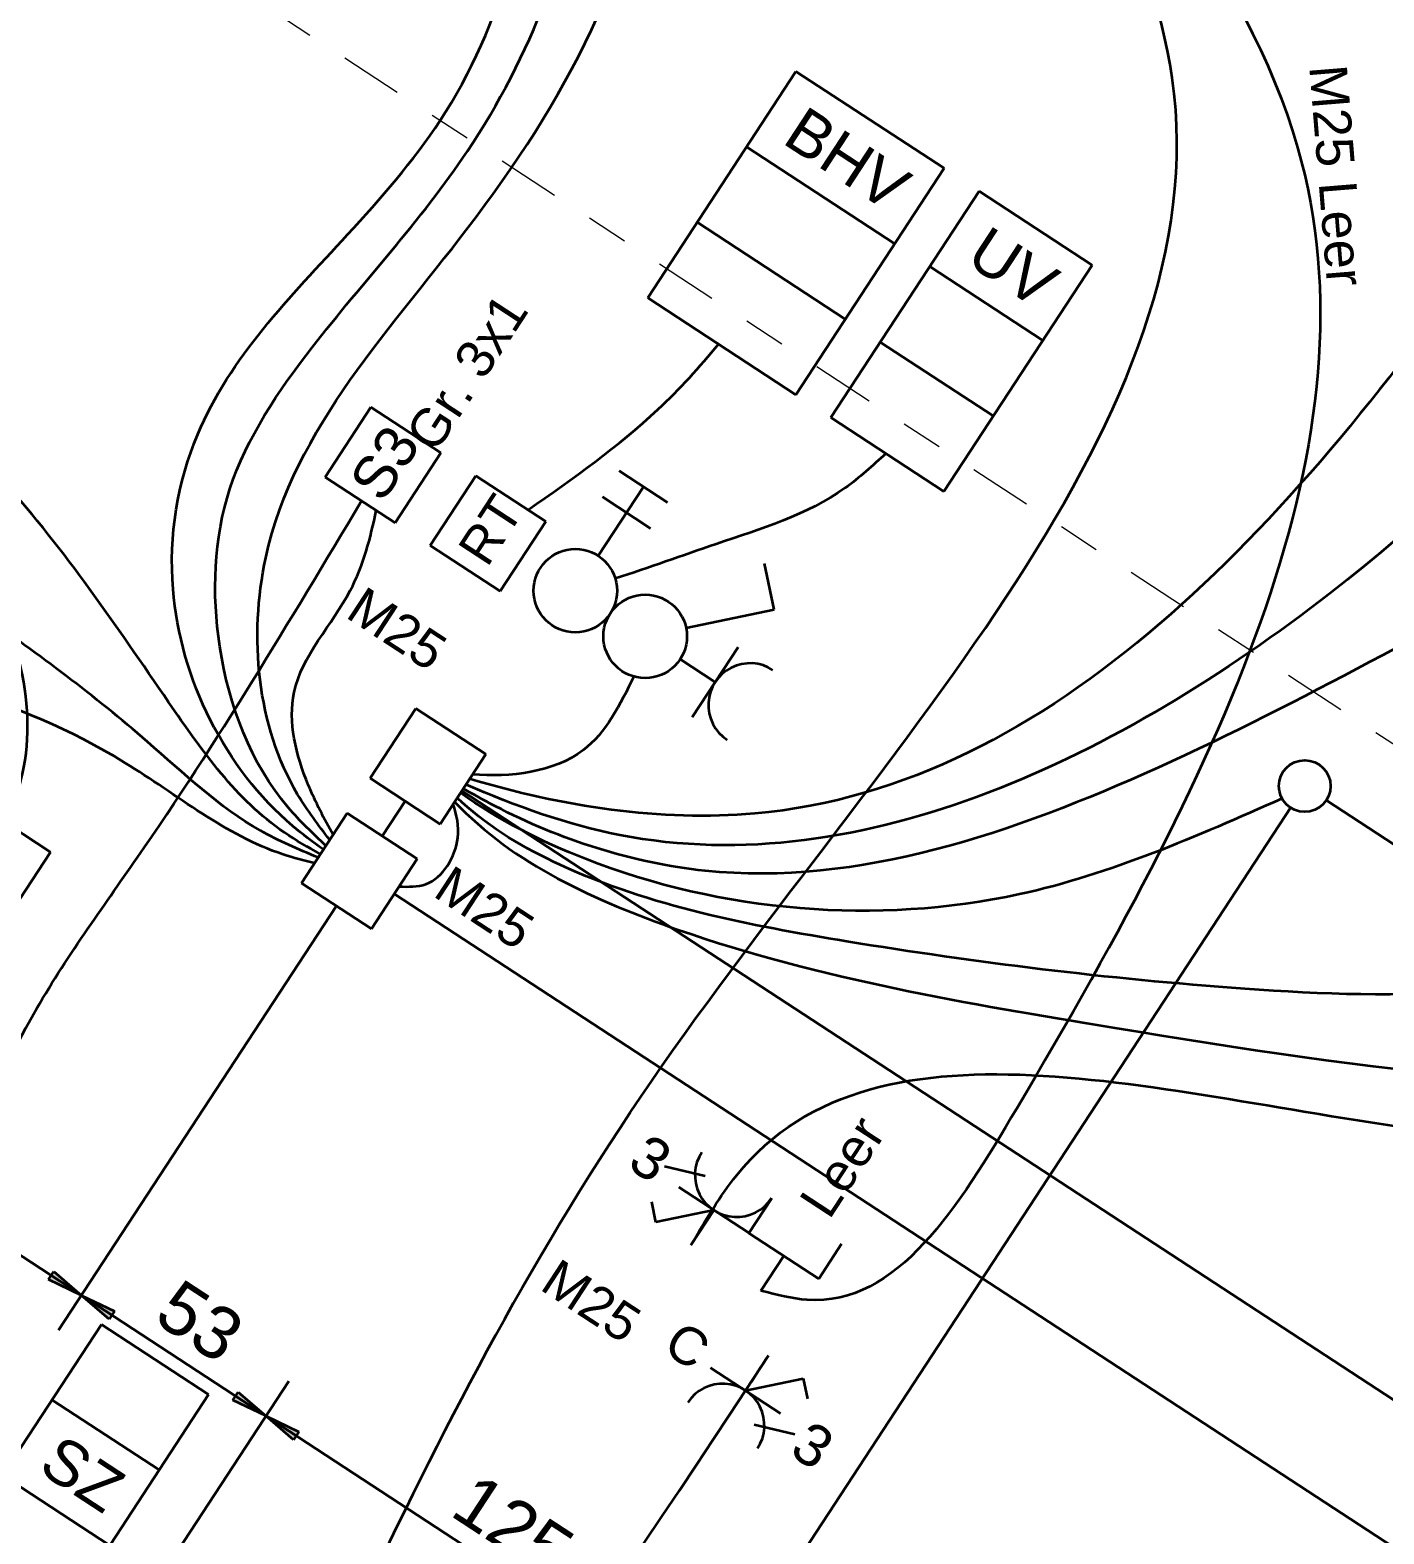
# Model space of a CAD drawing. Header units: metres. Extents: x 2696276 to 2696381, y 1245119 to 1245220.
# Drawn here: x 2696302.89 to 2696306.132, y 1245175.166 to 1245178.768 of the extents above; entities that cross this region are included whole.
import ezdxf
from ezdxf.lldxf.tags import DXFTag

# ---------------------------------------------------------------- set-up
doc = ezdxf.new("R2010")
doc.units = ezdxf.units.M
doc.linetypes.add('000_hbf_Strichpunkt 3_1_1mm Achsen', pattern=[0.25, 0.15, -0.05, 0, -0.05])
for name, color, linetype, lineweight, true_color in [('011_232.51_Lichtinstallationen allgemein', 150, 'Continuous', 35, 0x0080ff), ('011_232.51_Lichtinstallationen allgemein_Bodenltg', 150, 'STRICHLINIE', 35, 0x0080ff), ('011_232.51_Lichtinstallationen allgemein_Deckenltg', 150, 'Continuous', 35, 0x0080ff), ('013_232.61_Kraftinstallationen allgemein_Bodenltg', 1, 'STRICHLINIE', 35, 0xff0000), ('014_232.62_Storeninstallationen', 1, 'Continuous', 35, 0xff0000), ('014_232.62_Storeninstallationen_Deckenltg', 1, 'Continuous', 35, 0xff0000), ('016_232.70_HLKS-Installation', 5, 'Continuous', 35, 0x0000ff), ('016_232.70_HLKS-Installation_Bodenltg', 5, 'STRICHLINIE', 35, 0x0000ff), ('018_233.01_Innenleuchten', 150, 'Continuous', 35, 0x0080ff), ('035_236.3__UKV-Installationen', 24, 'Continuous', 35, 0x993300), ('035_236.3__UKV-Installationen_Bodenltg', 24, 'STRICHLINIE', 35, 0x993300), ('035_236.3__UKV-Installationen_Deckenltg', 24, 'Continuous', 35, 0x993300), ('044_237.31_KNX Installationen_Deckenltg', 134, 'Continuous', 35, 0x009999)]:
    doc.layers.add(name, color=color, linetype=linetype, lineweight=lineweight, true_color=true_color)
doc.layers.add('1_M01_Achsen.V', color=7, linetype='Continuous')
doc.layers.add('X_Mass', color=7, linetype='Continuous', lineweight=35)
doc.styles.get("Standard").update_dxf_attribs({"font": 'arial.ttf'})
tags = doc.linetypes.add('STRICHLINIE', pattern=[19.05, 12.7, -6.35]).pattern_tags.tags
tags[6:7] = [DXFTag(74, 4), DXFTag(75, 0), DXFTag(340, '0'), DXFTag(46, 0.0), DXFTag(50, 0.0), DXFTag(44, 0.0), DXFTag(45, 0.0)]
tags[4:5] = [DXFTag(74, 4), DXFTag(75, 0), DXFTag(340, '0'), DXFTag(46, 0.0), DXFTag(50, 0.0), DXFTag(44, 0.0), DXFTag(45, 0.0)]
tags = doc.linetypes.add('STRICHPUNKT2', pattern=[12.7, 6.35, -3.175, 0, -3.175]).pattern_tags.tags
tags[10:11] = [DXFTag(74, 4), DXFTag(75, 0), DXFTag(340, '0'), DXFTag(46, 0.0), DXFTag(50, 0.0), DXFTag(44, 0.0), DXFTag(45, 0.0)]
tags[8:9] = [DXFTag(74, 4), DXFTag(75, 0), DXFTag(340, '0'), DXFTag(46, 0.0), DXFTag(50, 0.0), DXFTag(44, 0.0), DXFTag(45, 0.0)]
tags[6:7] = [DXFTag(74, 4), DXFTag(75, 0), DXFTag(340, '0'), DXFTag(46, 0.0), DXFTag(50, 0.0), DXFTag(44, 0.0), DXFTag(45, 0.0)]
tags[4:5] = [DXFTag(74, 4), DXFTag(75, 0), DXFTag(340, '0'), DXFTag(46, 0.0), DXFTag(50, 0.0), DXFTag(44, 0.0), DXFTag(45, 0.0)]

# ---------------------------------------------------------------- blocks, each defined once
blk = doc.blocks.new('Maß-A0S2JC9Y73', base_point=(285.89, 660.73))
at = {"color": 0, "linetype": 'ByBlock', "lineweight": -2, "ltscale": 0.35}
for p, q in [((606.62, 746), (606.62, 1012.49)), ((428.39, 746), (428.39, 867.46)), ((481.14, 766), (481.14, 660.73)), ((419.72, 754.86), (419.72, 757.14)), ((419.72, 757.14), (428.39, 756)), ((428.39, 756), (437.07, 757.14)), ((437.07, 757.14), (437.07, 754.86)), ((472.46, 754.86), (472.46, 757.14)), ((472.46, 757.14), (481.14, 756)), ((481.14, 756), (489.81, 757.14)), ((489.81, 757.14), (489.81, 754.86)), ((813.89, 756), (285.89, 756)), ((428.39, 756), (419.72, 754.86)), ((437.07, 754.86), (428.39, 756)), ((481.14, 756), (472.46, 754.86)), ((489.81, 754.86), (481.14, 756))]:
    blk.add_line(p, q, dxfattribs=at)
for points in [[(428.39, 756), (419.72, 754.86), (419.72, 757.14)], [(428.39, 756), (437.07, 757.14), (437.07, 754.86)], [(481.14, 756), (472.46, 754.86), (472.46, 757.14)], [(481.14, 756), (489.81, 757.14), (489.81, 754.86)]]:
    blk.add_solid(points, dxfattribs=at)
at = {"color": 0, "linetype": 'ByBlock', "lineweight": -2, "ltscale": 0.35, "char_height": 12.5, "attachment_point": 1}
for s, insert in [('{\\fArial;53}', (445.82, 772.67)), ('{\\fArial;125}', (530.61, 772.67))]:
    blk.add_mtext(s, dxfattribs=dict(at, insert=insert))
blk = doc.blocks.new('0_232.51_Lichtinstallationen allgemein_Deckenltg-A0S2JCDO73', base_point=(384.47, 881.24))
at = {"color": 0, "linetype": 'ByBlock', "lineweight": -2, "ltscale": 0.35}
blk.add_open_spline([(418.39, 881.24), (414.52, 883.35), (404.14, 888.99), (386.99, 905.01), (392.13, 930.42), (386.95, 945.72), (384.47, 951.96)], degree=3, knots=[0, 0, 0, 0, 13.36287, 35.84429, 63.677457, 83.834618, 83.834618, 83.834618, 83.834618], dxfattribs=at)
blk = doc.blocks.new('1_Abzweigdose quadratisch UP-A0S2JCFA73', base_point=(418.39, 897.46))
at = {"color": 0, "lineweight": -2}
for p, q in [((418.39, 917.46), (418.39, 897.46)), ((438.39, 917.46), (418.39, 917.46)), ((438.39, 897.46), (438.39, 917.46)), ((418.39, 897.46), (438.39, 897.46))]:
    blk.add_line(p, q, dxfattribs=at)
blk = doc.blocks.new('0_232.51_Lichtinstallationen allgemein_Deckenltg-A0S2JCG073', base_point=(165.87, 759.7))
at = {"color": 0, "linetype": 'ByBlock', "lineweight": -2, "ltscale": 0.35}
blk.add_open_spline([(418.39, 873.13), (415.94, 872.3), (399.6, 866.76), (351.05, 872.55), (267.06, 842.68), (197.06, 801.98), (168.46, 763.53), (165.87, 759.7)], degree=3, knots=[0, 0, 0, 0, 7.756546, 51.594232, 141.572496, 271.081055, 284.960106, 284.960106, 284.960106, 284.960106], dxfattribs=at)
blk = doc.blocks.new('Maß-A0S2JCHG73', base_point=(438.39, 44.96))
at = {"color": 0, "linetype": 'ByBlock', "lineweight": -2, "ltscale": 0.35}
for p, q in [((920, 1018.42), (612.81, 1018.42)), ((920, 906.99), (438.39, 906.99)), ((920, 877.46), (438.39, 877.46))]:
    blk.add_line(p, q, dxfattribs=at)
blk = doc.blocks.new('Steckdose T13_ UP-A0S2JCIU73', base_point=(464.89, 951.96))
at = {"color": 0, "lineweight": -2}
for p, q in [((474.89, 971.96), (474.89, 951.96)), ((474.89, 961.96), (464.89, 961.96))]:
    blk.add_line(p, q, dxfattribs=at)
blk.add_ellipse((484.89, 961.96), major_axis=(0, 10), ratio=1, start_param=0, end_param=3.141593, dxfattribs=at)
blk = doc.blocks.new('0_232.51_Lichtinstallationen allgemein_Deckenltg-A0S2JCKC73', base_point=(438.39, 910.39))
at = {"color": 0, "linetype": 'ByBlock', "lineweight": -2, "ltscale": 0.35}
blk.add_open_spline([(462.95, 1449.81), (493.34, 1413.48), (565.38, 1327.34), (580.39, 1142.74), (552.65, 958.99), (460.39, 916.84), (438.39, 910.39)], degree=3, knots=[0, 0, 0, 0, 138.72305, 328.853891, 548.715419, 617.489436, 617.489436, 617.489436, 617.489436], dxfattribs=at)
blk = doc.blocks.new('Gruppenzuleitung-A0S2JCKM73', base_point=(331.68, 775.95))
at = {"color": 0, "linetype": 'ByBlock', "lineweight": -2, "ltscale": 0.35}
for p, q in [((364.02, 840.75), (331.68, 840.75)), ((331.68, 840.75), (331.68, 775.95)), ((364.02, 775.95), (364.02, 840.75)), ((331.68, 819.15), (364.02, 819.15)), ((331.68, 797.55), (364.02, 797.55)), ((331.68, 775.95), (364.02, 775.95))]:
    blk.add_line(p, q, dxfattribs=at)
at = {"color": 0, "linetype": 'ByBlock', "lineweight": -2, "ltscale": 0.35, "insert": (338.02, 835.35), "char_height": 10.8, "attachment_point": 1}
blk.add_mtext('{\\fArial;UV}', dxfattribs=at)
blk = doc.blocks.new('0_236.3_UKV-Installationen_Bodenltg-A0S2JCL873', base_point=(389.39, 845.96))
at = {"color": 0, "lineweight": -2}
blk.add_open_spline([(389.39, 1203.89), (438.81, 1189.02), (570.32, 1149.45), (589.82, 987.98), (593.33, 856.02), (567.57, 847.22), (563.89, 845.96)], degree=3, knots=[0, 0, 0, 0, 144.368215, 384.178447, 452.142868, 463.463135, 463.463135, 463.463135, 463.463135], dxfattribs=at)
blk = doc.blocks.new('0_232.51_Lichtinstallationen allgemein_Deckenltg-A0S2JCM473', base_point=(16.74, 836.97))
at = {"color": 0, "linetype": 'ByBlock', "lineweight": -2, "ltscale": 0.35}
blk.add_open_spline([(418.39, 874.75), (413.36, 873.84), (396.99, 870.85), (363.83, 877.24), (314.8, 879.97), (248.54, 880.92), (179.62, 879.93), (109.15, 880.49), (64.43, 879.37), (20.42, 881.22), (16.68, 859.82), (16.73, 848.3), (16.77, 839.26), (16.82, 836.97)], degree=3, knots=[0, 0, 0, 0, 15.268094, 49.674885, 99.570193, 163.088545, 247.762841, 308.628162, 368.074305, 400.157717, 408.76289, 428.867131, 435.74711, 435.74711, 435.74711, 435.74711], dxfattribs=at)
blk = doc.blocks.new('0_232.51_Lichtinstallationen allgemein_Deckenltg-A0S2JCP673', base_point=(438.39, 879.58))
at = {"color": 0, "linetype": 'ByBlock', "lineweight": -2, "ltscale": 0.35}
blk.add_open_spline([(438.39, 879.58), (440.28, 880.74), (446.12, 884.35), (445.71, 896.32), (440.58, 901.55), (438.39, 903.15)], degree=3, knots=[0, 0, 0, 0, 6.428672, 19.890926, 28.022051, 28.022051, 28.022051, 28.022051], dxfattribs=at)
blk = doc.blocks.new('0_236.3_UKV-Installationen_Deckenltg-A0S2JCPQ73', base_point=(66.12, 1048.96))
at = {"color": 0, "linetype": 'ByBlock', "lineweight": -2, "ltscale": 0.35}
blk.add_open_spline([(389.39, 1203.89), (388.56, 1197.36), (383.2, 1155.28), (259.59, 1189.52), (164.72, 1211.33), (63.1, 1148.28), (66.06, 1087.3), (77.09, 1064.64), (76.54, 1052.32), (76.39, 1048.96)], degree=3, knots=[0, 0, 0, 0, 18.585915, 119.695291, 252.970899, 362.112816, 399.202348, 425.863058, 435.863058, 435.863058, 435.863058, 435.863058], dxfattribs=at)
blk = doc.blocks.new('0_232.51_Lichtinstallationen allgemein_Bodenltg-A0S2JCQS73', base_point=(438.39, 901.52))
at = {"color": 0, "linetype": 'ByBlock', "lineweight": -2, "ltscale": 0.35}
blk.add_open_spline([(438.39, 903.84), (458.39, 899.04), (516.65, 908.22), (621.49, 954.29), (737.9, 1006.29), (799.99, 1097.24), (809.8, 1142.84), (813.89, 1161.9)], degree=3, knots=[0, 0, 0, 0, 61.70398, 168.79163, 348.471898, 429.547237, 487.722265, 487.722265, 487.722265, 487.722265], dxfattribs=at)
blk = doc.blocks.new('Schalter_ Schema 0_ UP-A0S2JCTE73', base_point=(444.89, 951.96))
at = {"color": 0, "lineweight": -2}
for p, q in [((477.18, 984.25), (469.2, 992.22)), ((461.96, 969.03), (477.18, 984.25))]:
    blk.add_line(p, q, dxfattribs=at)
blk.add_circle((454.89, 961.96), 10, dxfattribs=at)
blk = doc.blocks.new('0_232.51_Lichtinstallationen allgemein_Deckenltg-A0S2JCWG73', base_point=(276.17, 879.81))
at = {"color": 0, "linetype": 'ByBlock', "lineweight": -2, "ltscale": 0.35}
blk.add_open_spline([(418.39, 879.81), (414.19, 881.3), (391.99, 889.16), (352.97, 938.5), (371.69, 1027.88), (362.19, 1127.44), (282.29, 1199.69), (277.75, 1309.96), (270.18, 1439.84), (333.17, 1454.55), (344.39, 1455.99)], degree=3, knots=[0, 0, 0, 0, 13.352388, 70.50283, 166.39622, 275.611475, 353.84389, 467.2828, 612.747766, 646.681726, 646.681726, 646.681726, 646.681726], dxfattribs=at)
blk = doc.blocks.new('0_232.62_Storeninstallationen_Deckenltg-A0S2JCWI73', base_point=(441.3, 969.64))
at = {"color": 0, "linetype": 'ByBlock', "lineweight": -2, "ltscale": 0.35}
blk.add_open_spline([(479.1, 1030.17), (478.05, 1026.01), (474.22, 1010.9), (458.33, 991.95), (446.67, 976.23), (441.3, 969.64)], degree=3, knots=[0, 0, 0, 0, 12.783162, 46.472574, 71.968465, 71.968465, 71.968465, 71.968465], dxfattribs=at)
blk = doc.blocks.new('Raumthermostat_ UP-A0S2JCWO73', base_point=(399.89, 951.96))
at = {"color": 0, "lineweight": -2}
for p, q in [((399.89, 951.96), (399.89, 971.96)), ((399.89, 971.96), (419.89, 971.96)), ((419.89, 951.96), (419.89, 971.96)), ((419.89, 951.96), (399.89, 951.96))]:
    blk.add_line(p, q, dxfattribs=at)
at = {"color": 0, "lineweight": -2, "insert": (405.49, 954.87), "char_height": 8.8, "attachment_point": 1, "rotation": 90.0004}
blk.add_mtext('{\\fArial;RT}', dxfattribs=at)
blk = doc.blocks.new('0_232.51_Lichtinstallationen allgemein_Deckenltg-A0S2JCZI73', base_point=(438.39, 911.67))
at = {"color": 0, "linetype": 'ByBlock', "lineweight": -2, "ltscale": 0.35}
blk.add_open_spline([(457.89, 952.42), (458.79, 944.97), (460.84, 928.11), (446.34, 915.95), (438.39, 911.67)], degree=3, knots=[0, 0, 0, 0, 21.445096, 48.523195, 48.523195, 48.523195, 48.523195], dxfattribs=at)
blk = doc.blocks.new('0_232.51_Lichtinstallationen allgemein_Deckenltg-A0S2JD0473', base_point=(407.89, 414.99))
at = {"color": 0, "linetype": 'ByBlock', "lineweight": -2, "ltscale": 0.35}
blk.add_open_spline([(407.89, 415.05), (412.56, 414.94), (564.82, 415.81), (573.97, 682.79), (573.9, 830.65), (573.89, 833.96)], degree=3, knots=[0, 0, 0, 0, 14.010901, 450.072913, 460.072913, 460.072913, 460.072913, 460.072913], dxfattribs=at)
blk = doc.blocks.new('0_232.51_Lichtinstallationen allgemein_Bodenltg-A0S2JD1C73', base_point=(543.42, 845.96))
at = {"color": 0, "linetype": 'ByBlock', "lineweight": -2, "ltscale": 0.35}
blk.add_open_spline([(543.89, 845.96), (543.58, 852.79), (540.63, 917.82), (697.76, 957.56), (804.78, 1056.11), (811.92, 1139.04), (813.89, 1161.9)], degree=3, knots=[0, 0, 0, 0, 20, 190.411694, 367.686012, 435.13941, 435.13941, 435.13941, 435.13941], dxfattribs=at)
blk = doc.blocks.new('1_Abzweigdose quadratisch UP-A0S2JD3O73', base_point=(418.39, 867.46))
at = {"color": 0, "lineweight": -2}
for p, q in [((418.39, 887.46), (418.39, 867.46)), ((438.39, 887.46), (418.39, 887.46)), ((438.39, 867.46), (438.39, 887.46)), ((418.39, 867.46), (438.39, 867.46))]:
    blk.add_line(p, q, dxfattribs=at)
blk = doc.blocks.new('0_232.51_Lichtinstallationen allgemein_Bodenltg-A0S2JD5E73', base_point=(438.39, 907.62))
at = {"color": 0, "linetype": 'ByBlock', "lineweight": -2, "ltscale": 0.35}
blk.add_open_spline([(813.89, 1232.97), (810.56, 1233), (776.65, 1233.35), (695.4, 1209.18), (631.63, 1107.43), (579.19, 1003), (519.08, 924.97), (461.66, 909.24), (441.3, 907.78), (438.39, 907.62)], degree=3, knots=[0, 0, 0, 0, 10, 101.845108, 236.936912, 350.373514, 461.544477, 514.097769, 522.83844, 522.83844, 522.83844, 522.83844], dxfattribs=at)
blk = doc.blocks.new('Gruppenzuleitung-A0S2JD6Y73', base_point=(436.17, 687.99))
at = {"color": 0, "lineweight": -2}
for p, q in [((466.83, 752.79), (436.17, 752.79)), ((436.17, 752.79), (436.17, 687.99)), ((466.83, 687.99), (466.83, 752.79)), ((436.17, 731.19), (466.83, 731.19)), ((436.17, 709.59), (466.83, 709.59)), ((436.17, 687.99), (466.83, 687.99))]:
    blk.add_line(p, q, dxfattribs=at)
at = {"color": 0, "lineweight": -2, "insert": (442.39, 725.79), "char_height": 10.8, "attachment_point": 1}
blk.add_mtext('{\\fArial;SZ}', dxfattribs=at)
blk = doc.blocks.new('Steckdose T13_ UP_ 3-fach_ geschaltet-A0S2JDBE73', base_point=(520.56, 845.96))
at = {"color": 0, "lineweight": -2}
for p, q in [((537.72, 861.65), (528.28, 858.27)), ((553.89, 855.96), (533.89, 855.96)), ((543.89, 855.96), (533.89, 845.96)), ((543.89, 855.96), (543.89, 845.96)), ((533.89, 845.96), (530.35, 849.51))]:
    blk.add_line(p, q, dxfattribs=at)
blk.add_ellipse((543.89, 865.96), major_axis=(-10, 0), ratio=1, start_param=0, end_param=3.141593, dxfattribs=at)
at = {"color": 0, "lineweight": -2, "insert": (520.56, 863.09), "char_height": 10, "attachment_point": 1}
blk.add_mtext('{\\fArial;3}', dxfattribs=at)
blk = doc.blocks.new('0_236.3_UKV-Installationen_Deckenltg-A0S2JDDQ73', base_point=(389.39, 1203.89))
at = {"color": 0, "linetype": 'ByBlock', "lineweight": -2, "ltscale": 0.35}
blk.add_open_spline([(813.89, 1252.97), (811.13, 1259.15), (797.53, 1289.55), (707.46, 1285.64), (571.37, 1296.7), (460.94, 1240.39), (389.39, 1203.89)], degree=3, knots=[0, 0, 0, 0, 19.605554, 96.356642, 221.512828, 451.891016, 451.891016, 451.891016, 451.891016], dxfattribs=at)
blk = doc.blocks.new('0_232.51_Lichtinstallationen allgemein_Bodenltg-A0S2JDEK73', base_point=(209.29, 878.14))
at = {"color": 0, "linetype": 'ByBlock', "lineweight": -2, "ltscale": 0.35}
blk.add_open_spline([(418.39, 878.14), (414.18, 878.9), (396.16, 882.13), (369.82, 901.34), (348.69, 936.61), (349.59, 983.58), (360.25, 1042.36), (342.16, 1128.12), (246.63, 1217.65), (220.54, 1319.45), (209.29, 1382.31)], degree=3, knots=[0, 0, 0, 0, 12.787431, 54.735445, 92.609888, 131.737211, 191.676962, 272.955484, 380.725135, 572.286726, 572.286726, 572.286726, 572.286726], dxfattribs=at)
blk = doc.blocks.new('0_232.70_HLKS-Installation_Bodenltg-A0S2JDG273', base_point=(414.82, 971.96))
at = {"color": 0, "lineweight": -2}
blk.add_open_spline([(414.82, 971.96), (419.71, 984.2), (427.25, 1003.05), (430.48, 1023.11), (431.23, 1030.17)], degree=3, knots=[0, 0, 0, 0, 39.372505, 60.662748, 60.662748, 60.662748, 60.662748], dxfattribs=at)
blk = doc.blocks.new('Storentaster_ UP-A0S2JDHE73', base_point=(424.89, 951.96))
at = {"color": 0, "lineweight": -2}
for p, q in [((427.99, 991.72), (441.79, 991.72)), ((434.89, 971.96), (434.89, 991.72)), ((427.99, 984.31), (441.79, 984.31))]:
    blk.add_line(p, q, dxfattribs=at)
blk.add_circle((434.89, 961.96), 10, dxfattribs=at)
blk = doc.blocks.new('0_232.51_Lichtinstallationen allgemein_Deckenltg-A0S2JDJ473', base_point=(438.39, 906.3))
at = {"color": 0, "linetype": 'ByBlock', "lineweight": -2, "ltscale": 0.35}
blk.add_open_spline([(603.73, 1012.96), (591.54, 994.12), (560.37, 945.93), (495.72, 910.89), (449.67, 905.99), (438.39, 906.35)], degree=3, knots=[0, 0, 0, 0, 66.925628, 171.181728, 205.032748, 205.032748, 205.032748, 205.032748], dxfattribs=at)
blk = doc.blocks.new('0_232.51_Lichtinstallationen allgemein_Deckenltg-A0S2JDKW73', base_point=(438.39, 908.8))
at = {"color": 0, "linetype": 'ByBlock', "lineweight": -2, "ltscale": 0.35}
blk.add_open_spline([(603.18, 1382.36), (613.18, 1274.88), (628.77, 1107.57), (523.32, 928.28), (451.14, 910.9), (438.39, 908.8)], degree=3, knots=[0, 0, 0, 0, 322.521697, 502.056633, 540.81849, 540.81849, 540.81849, 540.81849], dxfattribs=at)
blk = doc.blocks.new('Schalterplatte UP-A0S2JDMA73', base_point=(369.89, 951.96))
at = {"color": 0, "lineweight": -2}
for p, q in [((369.89, 971.96), (389.89, 971.96)), ((369.89, 951.96), (369.89, 971.96)), ((389.89, 971.96), (389.89, 951.96)), ((389.89, 951.96), (369.89, 951.96))]:
    blk.add_line(p, q, dxfattribs=at)
blk = doc.blocks.new('Kurzbezeichnung-A0S2JDMC73', base_point=(374.9, 954.04))
at = {"color": 0, "lineweight": -2, "insert": (374.9, 954.04), "char_height": 10, "attachment_point": 1, "rotation": 89.9996}
blk.add_mtext('{\\fArial;S3}', dxfattribs=at)
blk = doc.blocks.new('0_232.51_Lichtinstallationen allgemein_Bodenltg-A0S2JDNQ73', base_point=(56.23, 877.07))
at = {"color": 0, "linetype": 'ByBlock', "lineweight": -2, "ltscale": 0.35}
blk.add_open_spline([(418.39, 877.07), (415.31, 877.17), (391.1, 878.69), (355.17, 899.48), (332.59, 950.56), (341.68, 995.49), (348.09, 1040.36), (339.28, 1093.57), (295.83, 1162.82), (180.92, 1208.03), (60.58, 1140.44), (57.31, 1068.94), (56.39, 1048.96)], degree=3, knots=[0, 0, 0, 0, 9.239752, 72.815015, 110.414714, 170.170666, 205.343224, 246.503316, 329.328898, 438.603492, 589.387544, 647.847477, 647.847477, 647.847477, 647.847477], dxfattribs=at)
blk = doc.blocks.new('0_232.51_Lichtinstallationen allgemein_Bodenltg-A0S2JDP273', base_point=(438.39, 903.79))
at = {"color": 0, "linetype": 'ByBlock', "lineweight": -2, "ltscale": 0.35}
blk.add_open_spline([(701.44, 1061.66), (700.41, 1054.87), (694.08, 1013.11), (621.89, 968.29), (543.95, 930.18), (482.65, 904.89), (448.6, 903.16), (438.92, 904.87), (438.39, 904.97)], degree=3, knots=[0, 0, 0, 0, 20.337763, 125.05712, 221.017605, 292.004155, 319.853232, 321.471032, 321.471032, 321.471032, 321.471032], dxfattribs=at)
blk = doc.blocks.new('Steckdose T13_ UP_ 3-fach_ geschaltet-A0S2JDSI73', base_point=(563.89, 813.96))
at = {"color": 0, "lineweight": -2}
for p, q in [((573.89, 823.96), (573.89, 833.96)), ((573.89, 823.96), (583.89, 833.96)), ((583.89, 833.96), (587.44, 830.42)), ((563.89, 823.96), (583.89, 823.96)), ((580.07, 818.27), (589.51, 821.66))]:
    blk.add_line(p, q, dxfattribs=at)
blk.add_ellipse((573.89, 813.96), major_axis=(10, 0), ratio=1, start_param=0, end_param=3.141593, dxfattribs=at)
at = {"color": 0, "lineweight": -2, "insert": (590.68, 826.84), "char_height": 10, "attachment_point": 1, "rotation": 0}
blk.add_mtext('{\\fArial;3}', dxfattribs=at)
blk = doc.blocks.new('0_232.51_Lichtinstallationen allgemein_Deckenltg-A0S2JDTM73', base_point=(188.68, 875.33))
at = {"color": 0, "linetype": 'ByBlock', "lineweight": -2, "ltscale": 0.35}
blk.add_open_spline([(418.39, 875.77), (415.03, 875.53), (397.72, 874.31), (360.13, 889.37), (304.08, 913.14), (241.59, 919.31), (202.4, 914.49), (188.68, 912.01)], degree=3, knots=[0, 0, 0, 0, 10.078636, 51.833759, 117.541352, 194.036082, 235.856415, 235.856415, 235.856415, 235.856415], dxfattribs=at)
blk = doc.blocks.new('0_232.61_Kraftinstallationen allgemein_Bodenltg-A0S2JDWW73', base_point=(204.87, 840.75))
at = {"color": 0, "linetype": 'ByBlock', "lineweight": -2, "ltscale": 0.35}
blk.add_open_spline([(351.22, 840.75), (350.78, 843.2), (347.25, 863.08), (313.89, 896.69), (262.19, 894.87), (225.9, 895.1), (209.42, 894.85), (204.87, 894.78)], degree=3, knots=[0, 0, 0, 0, 7.437899, 60.52067, 120.932762, 156.642815, 170.292939, 170.292939, 170.292939, 170.292939], dxfattribs=at)
blk = doc.blocks.new('0_236.3_UKV-Installationen_Bodenltg-A0S2JDXY73', base_point=(389.39, 457.96))
at = {"color": 0, "lineweight": -2}
blk.add_open_spline([(553.89, 457.96), (551.3, 506.42), (543.8, 646.53), (491.79, 859.3), (551.92, 1128.47), (426.77, 1186.55), (389.39, 1203.89)], degree=3, knots=[0, 0, 0, 0, 144.457958, 417.654789, 688.309906, 803.541865, 803.541865, 803.541865, 803.541865], dxfattribs=at)
blk = doc.blocks.new('Deckenlampendübel-A0S2JDZM73', base_point=(600.43, 1012.24))
at = {"color": 0, "lineweight": -2}
blk.add_circle((606.62, 1018.42), 6.19, dxfattribs=at)
blk = doc.blocks.new('Gruppenzuleitung-A0S2JDZO73', base_point=(463.37, 1030.17))
at = {"color": 0, "linetype": 'ByBlock', "lineweight": -2, "ltscale": 0.35}
for p, q in [((495.71, 1094.97), (463.37, 1094.97)), ((463.37, 1094.97), (463.37, 1030.17)), ((495.71, 1030.17), (495.71, 1094.97)), ((463.37, 1073.37), (495.71, 1073.37)), ((463.37, 1051.77), (495.71, 1051.77)), ((463.37, 1030.17), (495.71, 1030.17))]:
    blk.add_line(p, q, dxfattribs=at)
at = {"color": 0, "linetype": 'ByBlock', "lineweight": -2, "ltscale": 0.35, "insert": (469.7, 1089.57), "char_height": 10.8, "attachment_point": 1}
blk.add_mtext('{\\fArial;UV}', dxfattribs=at)
blk = doc.blocks.new('0_232.51_Lichtinstallationen allgemein_Deckenltg-A0S2JE1O73', base_point=(327.17, 530.61))
at = {"color": 0, "linetype": 'ByBlock', "lineweight": -2, "ltscale": 0.35}
blk.add_open_spline([(371.39, 530.61), (362.08, 534.8), (340.92, 544.32), (320.48, 588.79), (336.85, 646.28), (405.6, 699.33), (378.83, 783.45), (383.66, 869.21), (381.65, 918.33), (380.29, 951.96)], degree=3, knots=[0, 0, 0, 0, 29.909789, 67.963493, 134.762642, 193.299845, 309.513916, 354.431467, 455.417303, 455.417303, 455.417303, 455.417303], dxfattribs=at)
blk = doc.blocks.new('Gruppenzuleitung-A0S2JE2673', base_point=(410.97, 1030.17))
at = {"color": 0, "lineweight": -2}
for p, q in [((453.37, 1094.97), (410.97, 1094.97)), ((410.97, 1094.97), (410.97, 1030.17)), ((453.37, 1030.17), (453.37, 1094.97)), ((410.97, 1073.37), (453.37, 1073.37)), ((410.97, 1051.77), (453.37, 1051.77)), ((410.97, 1030.17), (453.37, 1030.17))]:
    blk.add_line(p, q, dxfattribs=at)
at = {"color": 0, "lineweight": -2, "insert": (417.26, 1089.57), "char_height": 10.8, "attachment_point": 1}
blk.add_mtext('{\\fArial;BHV}', dxfattribs=at)
blk = doc.blocks.new('1xRJ45-Steckdose_ UP-A0S2JE2O73', base_point=(553.89, 845.96))
at = {"color": 0, "lineweight": -2}
for p, q in [((553.89, 865.96), (553.89, 855.96)), ((573.89, 855.96), (573.89, 865.96)), ((553.89, 855.96), (573.89, 855.96)), ((563.89, 855.96), (563.89, 845.96))]:
    blk.add_line(p, q, dxfattribs=at)
blk = doc.blocks.new('A$C4181af03')
at = {"layer": '1_M01_Achsen.V', "color": 7, "linetype": '000_hbf_Strichpunkt 3_1_1mm Achsen', "lineweight": 13}
blk.add_line((9.6389, 10.3846), (-9.3611, 10.3846), dxfattribs=at)
blk.add_line((9.6389, 10.3846), (-9.3611, 10.3846), dxfattribs=at)
blk = doc.blocks.new('A$Ccc2696ef')
blk.add_blockref('A$C4181af03', (0, 0))

msp = doc.modelspace()

# ---------------------------------------------------------------- linework, layer by layer
at = {"layer": 'X_Mass', "linetype": 'STRICHPUNKT2', "ltscale": 0.35}
msp.add_line((2696303.7882, 1245176.9208), (2696303.7335, 1245176.8371), dxfattribs=at)

# ---------------------------------------------------------------- block references
at = {"rotation": 326.8000002754653}
msp.add_blockref('A$Ccc2696ef', (2696295.2894, 1245171.7568), dxfattribs=at)
at = {"layer": '011_232.51_Lichtinstallationen allgemein', "linetype": 'Continuous', "ltscale": 0.35, "xscale": 0.01, "yscale": 0.01, "zscale": 0.01, "rotation": 326.8000002754653}
for name, p in [('Schalterplatte UP-A0S2JDMA73', (2696303.5971, 1245177.6971)), ('Kurzbezeichnung-A0S2JDMC73', (2696303.6504, 1245177.6871)), ('Schalter_ Schema 0_ UP-A0S2JCTE73', (2696304.2247, 1245177.2865)), ('Steckdose T13_ UP-A0S2JCIU73', (2696304.3921, 1245177.1769)), ('1_Abzweigdose quadratisch UP-A0S2JCFA73', (2696303.7045, 1245176.9755)), ('1_Abzweigdose quadratisch UP-A0S2JD3O73', (2696303.5403, 1245176.7245)), ('Steckdose T13_ UP_ 3-fach_ geschaltet-A0S2JDBE73', (2696304.2774, 1245175.9852)), ('Steckdose T13_ UP_ 3-fach_ geschaltet-A0S2JDSI73', (2696304.4648, 1245175.4801))]:
    msp.add_blockref(name, p, dxfattribs=at)
at = {"layer": '011_232.51_Lichtinstallationen allgemein_Bodenltg', "ltscale": 0.35, "xscale": 0.01, "yscale": 0.01, "zscale": 0.01, "rotation": 326.8000002754653}
msp.add_blockref('0_232.51_Lichtinstallationen allgemein_Deckenltg-A0S2JE1O73', (2696300.9324, 1245174.4053), dxfattribs=at)
at = {"layer": '011_232.51_Lichtinstallationen allgemein_Deckenltg', "ltscale": 0.35, "xscale": 0.01, "yscale": 0.01, "zscale": 0.01, "rotation": 326.8000002754653}
for name, p in [('0_232.51_Lichtinstallationen allgemein_Deckenltg-A0S2JCWG73', (2696302.4178, 1245177.6066)), ('0_232.51_Lichtinstallationen allgemein_Bodenltg-A0S2JDEK73', (2696301.8491, 1245177.9588)), ('0_232.51_Lichtinstallationen allgemein_Deckenltg-A0S2JCKC73', (2696303.9427, 1245176.9742)), ('0_232.51_Lichtinstallationen allgemein_Bodenltg-A0S2JDNQ73', (2696300.5624, 1245178.788)), ('0_232.51_Lichtinstallationen allgemein_Deckenltg-A0S2JDKW73', (2696303.934, 1245176.9609)), ('0_232.51_Lichtinstallationen allgemein_Bodenltg-A0S2JD5E73', (2696303.9275, 1245176.951)), ('0_232.51_Lichtinstallationen allgemein_Bodenltg-A0S2JCQS73', (2696303.8941, 1245176.9)), ('0_232.51_Lichtinstallationen allgemein_Deckenltg-A0S2JCM473', (2696300.0124, 1245178.6687)), ('0_232.51_Lichtinstallationen allgemein_Bodenltg-A0S2JD1C73', (2696304.4687, 1245175.86)), ('0_232.51_Lichtinstallationen allgemein_Deckenltg-A0S2JDTM73', (2696301.6612, 1245178.0481)), ('0_232.51_Lichtinstallationen allgemein_Bodenltg-A0S2JDP273', (2696303.9065, 1245176.9189)), ('0_232.51_Lichtinstallationen allgemein_Deckenltg-A0S2JCG073', (2696300.8371, 1245177.2055)), ('0_232.51_Lichtinstallationen allgemein_Deckenltg-A0S2JDJ473', (2696303.9203, 1245176.94)), ('0_232.51_Lichtinstallationen allgemein_Deckenltg-A0S2JCDO73', (2696303.3319, 1245177.0255)), ('0_232.51_Lichtinstallationen allgemein_Deckenltg-A0S2JCZI73', (2696303.9497, 1245176.9849)), ('0_232.51_Lichtinstallationen allgemein_Deckenltg-A0S2JCP673', (2696303.7739, 1245176.7163)), ('0_232.51_Lichtinstallationen allgemein_Deckenltg-A0S2JD0473', (2696300.9749, 1245172.9959))]:
    msp.add_blockref(name, p, dxfattribs=at)
at = {"layer": '013_232.61_Kraftinstallationen allgemein_Bodenltg', "ltscale": 0.35, "xscale": 0.01, "yscale": 0.01, "zscale": 0.01, "rotation": 326.8000002754653}
msp.add_blockref('0_232.61_Kraftinstallationen allgemein_Bodenltg-A0S2JDWW73', (2696301.6074, 1245177.6701), dxfattribs=at)
at = {"layer": '014_232.62_Storeninstallationen', "linetype": 'Continuous', "ltscale": 0.35, "xscale": 0.01, "yscale": 0.01, "zscale": 0.01, "rotation": 326.8000002754653}
msp.add_blockref('Storentaster_ UP-A0S2JDHE73', (2696304.0574, 1245177.396), dxfattribs=at)
at = {"layer": '014_232.62_Storeninstallationen_Deckenltg', "ltscale": 0.35, "xscale": 0.01, "yscale": 0.01, "zscale": 0.01, "rotation": 326.8000002754653}
for name, p in [('Gruppenzuleitung-A0S2JDZO73', (2696304.8076, 1245177.8397)), ('Gruppenzuleitung-A0S2JCKM73', (2696302.3137, 1245176.4336))]:
    msp.add_blockref(name, p, dxfattribs=at)
at = {"layer": '014_232.62_Storeninstallationen_Deckenltg', "linetype": 'STRICHLINIE', "ltscale": 0.35, "xscale": 0.01, "yscale": 0.01, "zscale": 0.01, "rotation": 326.8000002754653}
msp.add_blockref('0_232.62_Storeninstallationen_Deckenltg-A0S2JCWI73', (2696304.2915, 1245177.454), dxfattribs=at)
at = {"layer": '016_232.70_HLKS-Installation', "linetype": 'Continuous', "ltscale": 0.35, "xscale": 0.01, "yscale": 0.01, "zscale": 0.01, "rotation": 326.8000002754653}
for name, p in [('Gruppenzuleitung-A0S2JE2673', (2696304.3691, 1245178.1266)), ('Raumthermostat_ UP-A0S2JCWO73', (2696303.8482, 1245177.5329))]:
    msp.add_blockref(name, p, dxfattribs=at)
at = {"layer": '016_232.70_HLKS-Installation_Bodenltg', "linetype": 'STRICHLINIE', "ltscale": 0.35, "xscale": 0.01, "yscale": 0.01, "zscale": 0.01, "rotation": 326.8000002754653}
msp.add_blockref('0_232.70_HLKS-Installation_Bodenltg-A0S2JDG273', (2696304.0826, 1245177.6184), dxfattribs=at)
at = {"layer": '018_233.01_Innenleuchten', "linetype": 'Continuous', "ltscale": 0.35, "xscale": 0.01, "yscale": 0.01, "zscale": 0.01, "rotation": 326.8000002754653}
msp.add_blockref('Deckenlampendübel-A0S2JDZM73', (2696305.8563, 1245176.9391), dxfattribs=at)
at = {"layer": '035_236.3__UKV-Installationen', "linetype": 'Continuous', "ltscale": 0.35, "xscale": 0.01, "yscale": 0.01, "zscale": 0.01, "rotation": 326.8000002754653}
msp.add_blockref('1xRJ45-Steckdose_ UP-A0S2JE2O73', (2696304.5564, 1245175.8026), dxfattribs=at)
at = {"layer": '035_236.3__UKV-Installationen_Bodenltg', "linetype": 'STRICHLINIE', "ltscale": 0.35, "xscale": 0.01, "yscale": 0.01, "zscale": 0.01, "rotation": 326.8000002754653}
for name, p in [('0_236.3_UKV-Installationen_Bodenltg-A0S2JDXY73', (2696301.0554, 1245173.4567)), ('0_236.3_UKV-Installationen_Bodenltg-A0S2JCL873', (2696303.1799, 1245176.7034))]:
    msp.add_blockref(name, p, dxfattribs=at)
at = {"layer": '035_236.3__UKV-Installationen_Deckenltg', "ltscale": 0.35, "xscale": 0.01, "yscale": 0.01, "zscale": 0.01, "rotation": 326.8000002754653}
for name, p in [('0_236.3_UKV-Installationen_Deckenltg-A0S2JCPQ73', (2696301.5864, 1245180.1721)), ('0_236.3_UKV-Installationen_Deckenltg-A0S2JDDQ73', (2696305.1398, 1245179.6984))]:
    msp.add_blockref(name, p, dxfattribs=at)
at = {"layer": '044_237.31_KNX Installationen_Deckenltg', "linetype": 'Continuous', "ltscale": 0.35, "xscale": 0.01, "yscale": 0.01, "zscale": 0.01, "rotation": 326.8000002754653}
msp.add_blockref('Gruppenzuleitung-A0S2JD6Y73', (2696302.7063, 1245175.1253), dxfattribs=at)
at = {"layer": 'X_Mass', "ltscale": 0.35, "xscale": 0.01, "yscale": 0.01, "zscale": 0.01, "rotation": 326.8000002754653}
for name, p in [('Maß-A0S2JCHG73', (2696299.2039, 1245169.7326)), ('Maß-A0S2JC9Y73', (2696301.2996, 1245175.7201))]:
    msp.add_blockref(name, p, dxfattribs=at)

# ---------------------------------------------------------------- texts
at = {"layer": '011_232.51_Lichtinstallationen allgemein', "linetype": 'Continuous', "ltscale": 0.35, "char_height": 0.09, "attachment_point": 3, "line_spacing_factor": 1.002}
for s, insert, rotation in [('{\\fArial;Gr. 3x1}', (2696304.0111, 1245178.1453), 56.7996), ('{\\fArial;C}', (2696304.5268, 1245175.6298, 19), 326.8)]:
    msp.add_mtext(s, dxfattribs=dict(at, insert=insert, rotation=rotation))
at = {"layer": '011_232.51_Lichtinstallationen allgemein_Deckenltg', "ltscale": 0.35, "char_height": 0.09, "attachment_point": 2, "rotation": 326.8, "line_spacing_factor": 1.002}
for insert in [(2696303.7941, 1245177.3714), (2696304.0035, 1245176.7033)]:
    msp.add_mtext('{\\fArial;M25}', dxfattribs=dict(at, insert=insert))
at = {"layer": '035_236.3__UKV-Installationen', "linetype": 'Continuous', "ltscale": 0.35, "insert": (2696304.7283, 1245175.965), "char_height": 0.09, "attachment_point": 1, "rotation": 56.8, "line_spacing_factor": 1.002}
msp.add_mtext('{\\fArial;Leer}', dxfattribs=at)
at = {"layer": '035_236.3__UKV-Installationen_Bodenltg', "linetype": 'STRICHLINIE', "ltscale": 0.35, "char_height": 0.09, "attachment_point": 2, "line_spacing_factor": 1.002}
for s, insert, rotation in [('{\\fArial;M25 Leer}', (2696306.064, 1245178.4233), 274.6661), ('{\\fArial;M25}', (2696304.2592, 1245175.7613), 326.8)]:
    msp.add_mtext(s, dxfattribs=dict(at, insert=insert, rotation=rotation))

doc.saveas('drawing.dxf')
